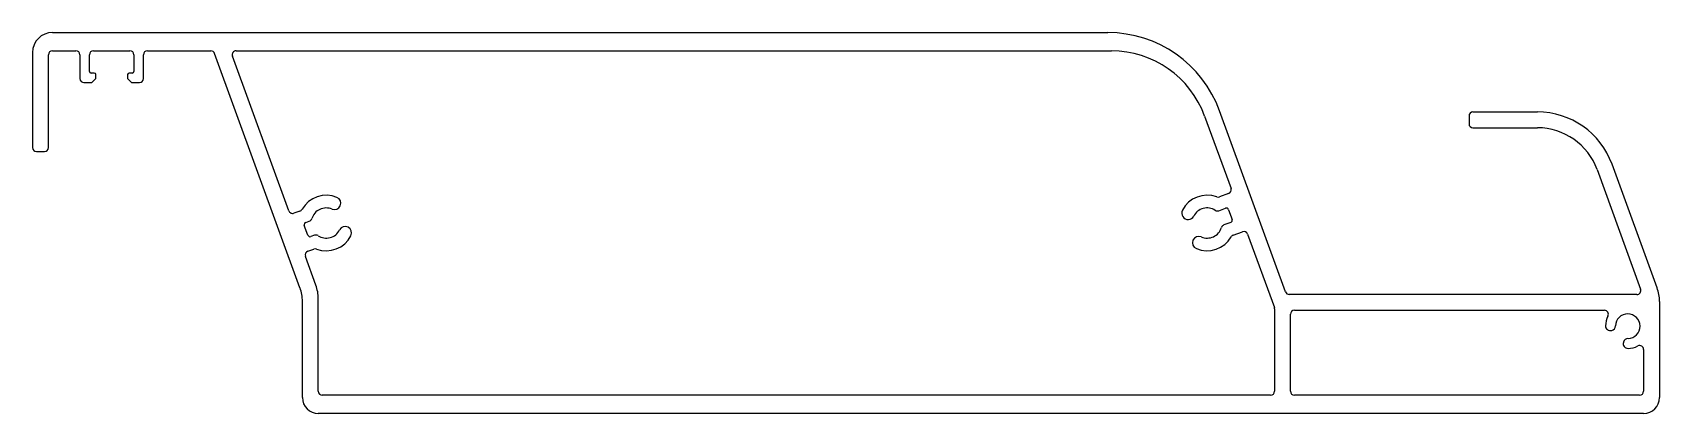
# Model space of a CAD drawing. Extents: x 3269 to 3474, y 667 to 715.
import ezdxf

# ---------------------------------------------------------------- set-up
doc = ezdxf.new("R2010")
doc.units = 0
doc.layers.add('TLUSTA', color=7, linetype='CONTINUOUS')

msp = doc.modelspace()

# ---------------------------------------------------------------- linework, layer by layer
at = {"layer": 'TLUSTA'}
for p, q in [((3271.28, 714.91), (3404.26, 714.91)), ((3268.78, 712.41), (3268.78, 700.41)), ((3270.78, 700.41), (3270.78, 712.11)), ((3271.28, 712.61), (3274.25, 712.61)), ((3274.75, 712.11), (3274.75, 709.11)), ((3275.95, 710.01), (3275.95, 712.11)), ((3276.45, 712.61), (3281.05, 712.61)), ((3281.55, 712.11), (3281.55, 710.01)), ((3282.75, 709.11), (3282.75, 712.11)), ((3283.25, 712.61), (3291.25, 712.61)), ((3302.47, 682.74), (3291.72, 712.28)), ((3301.07, 692.45), (3293.98, 711.94)), ((3294.44, 712.61), (3404.72, 712.61)), ((3276.55, 709.81), (3276.15, 709.81)), ((3276.75, 709.11), (3276.75, 709.61)), ((3280.75, 709.61), (3280.75, 709.11)), ((3281.35, 709.81), (3280.95, 709.81)), ((3275.25, 708.61), (3276.25, 708.61)), ((3276.75, 709.11), (3276.25, 708.61)), ((3280.75, 709.11), (3281.25, 708.61)), ((3281.25, 708.61), (3282.25, 708.61)), ((3416.47, 704.39), (3419.79, 695.26)), ((3426.66, 682.24), (3418.36, 705.04)), ((3449.78, 704.41), (3449.78, 703.41)), ((3450.28, 704.91), (3458.4, 704.91)), ((3450.28, 702.91), (3458.4, 702.91)), ((3269.28, 699.91), (3270.28, 699.91)), ((3465.92, 697.65), (3471.4, 682.58)), ((3473.47, 682.74), (3467.8, 698.33)), ((3419.49, 694.62), (3418.34, 694.19)), ((3302.47, 692.42), (3301.71, 692.15)), ((3303.2, 690.99), (3303.65, 691.15)), ((3418.25, 692.46), (3419.1, 692.77)), ((3419.75, 690.98), (3418.9, 690.67)), ((3419.48, 692.59), (3419.93, 691.37)), ((3303.46, 689.38), (3303.02, 690.6)), ((3304.3, 689.37), (3303.85, 689.2)), ((3420.08, 689.4), (3421.24, 689.82)), ((3421.88, 689.52), (3425.25, 680.27)), ((3303.46, 687.36), (3304.22, 687.63)), ((3304.47, 683.09), (3303.16, 686.71)), ((3302.78, 668.91), (3302.78, 681.03)), ((3304.78, 669.71), (3304.78, 681.38)), ((3470.93, 681.91), (3427.13, 681.91)), ((3473.78, 681.03), (3473.78, 668.91)), ((3425.28, 680.1), (3425.28, 669.71)), ((3427.28, 669.71), (3427.28, 679.41)), ((3427.78, 679.91), (3466.84, 679.91)), ((3467.73, 677.37), (3467.78, 677.38)), ((3469.24, 675.92), (3469.23, 675.87)), ((3471.78, 674.97), (3471.78, 669.71)), ((3424.78, 669.21), (3305.28, 669.21)), ((3471.28, 669.21), (3427.78, 669.21)), ((3471.78, 666.91), (3304.78, 666.91))]:
    msp.add_line(p, q, dxfattribs=at)
for centre, radius, start, end in [((3271.28, 712.41), 2.5, 90, 180), ((3404.26, 699.91), 15, 20, 90), ((3271.28, 712.11), 0.5, 90, 180), ((3274.25, 712.11), 0.5, 0, 90), ((3276.45, 712.11), 0.5, 90, 180), ((3281.05, 712.11), 0.5, 0, 90), ((3283.25, 712.11), 0.5, 90, 180), ((3291.25, 712.11), 0.5, 20, 90), ((3294.44, 712.11), 0.5, 90, 200), ((3404.72, 700.11), 12.5, 20, 90), ((3276.15, 710.01), 0.2, 180, 270), ((3276.55, 709.61), 0.2, 0, 90), ((3280.95, 709.61), 0.2, 90, 180), ((3281.35, 710.01), 0.2, 270, 0), ((3275.25, 709.11), 0.5, 180, 270), ((3282.25, 709.11), 0.5, 270, 0), ((3450.28, 704.41), 0.5, 90, 180), ((3450.28, 703.41), 0.5, 180, 270), ((3458.4, 694.91), 10, 20, 90), ((3458.4, 694.91), 8, 20, 90), ((3269.28, 700.41), 0.5, 180, 270), ((3270.28, 700.41), 0.5, 270, 360), ((3419.32, 695.09), 0.5, 290, 20), ((3305.78, 690.91), 3.5, 67.2353, 150.3149), ((3306.82, 693.4), 0.8, 247.2353, 67.2353), ((3416.78, 690.91), 3.5, 69.6851, 152.7647), ((3418.17, 694.66), 0.5, 249.6851, 290), ((3301.54, 692.62), 0.5, 200, 290), ((3302.3, 692.89), 0.5, 290, 330.3149), ((3303.3, 690.7), 0.3, 110, 200), ((3303.48, 691.62), 0.5, 290, 342.8311), ((3305.78, 690.91), 1.9, 67.2353, 162.8311), ((3414.38, 692.15), 0.8, 152.7647, 332.7647), ((3416.78, 690.91), 1.9, 57.1689, 152.7647), ((3418.08, 692.93), 0.5, 237.1689, 290), ((3419.2, 692.49), 0.3, 20, 110), ((3419.65, 691.27), 0.3, 290, 20), ((3303.75, 689.48), 0.3, 200, 290), ((3304.48, 688.9), 0.5, 57.1689, 110), ((3305.78, 690.91), 3.5, 249.6851, 332.7647), ((3305.78, 690.91), 1.9, 237.1689, 332.7647), ((3308.18, 689.68), 0.8, 332.7647, 152.7647), ((3415.73, 688.42), 0.8, 67.2353, 247.2353), ((3416.78, 690.91), 3.5, 247.2353, 330.3149), ((3416.78, 690.91), 1.9, 247.2353, 342.8311), ((3419.07, 690.2), 0.5, 110, 162.8311), ((3420.25, 688.93), 0.5, 110, 150.3149), ((3421.41, 689.35), 0.5, 20, 110), ((3303.63, 686.89), 0.5, 110, 200), ((3304.39, 687.16), 0.5, 69.6851, 110), ((3297.78, 681.03), 5, 0, 20), ((3299.78, 681.38), 5, 0, 20), ((3468.78, 681.03), 5, 0, 20), ((3427.13, 682.41), 0.5, 200, 270), ((3470.93, 682.41), 0.5, 270, 20), ((3424.78, 680.1), 0.5, 0, 20), ((3427.78, 679.41), 0.5, 90, 180), ((3466.84, 679.41), 0.5, 332.9643, 90), ((3469.78, 677.91), 2.8, 152.9643, 179.1734), ((3469.78, 677.91), 1.55, 271.2047, 178.7953), ((3467.58, 677.95), 0.6, 179.1734, 285), ((3467.63, 677.96), 0.6, 285, 358.7953), ((3469.81, 675.71), 0.6, 165, 270.8266), ((3469.82, 675.76), 0.6, 91.2047, 165), ((3469.78, 677.91), 2.8, 270.8266, 297.0357), ((3471.28, 674.97), 0.5, 0, 117.0357), ((3304.78, 668.91), 2, 180, 270), ((3305.28, 669.71), 0.5, 180, 270), ((3424.78, 669.71), 0.5, 270, 0), ((3427.78, 669.71), 0.5, 180, 270), ((3471.28, 669.71), 0.5, 270, 0), ((3471.78, 668.91), 2, 270, 0)]:
    msp.add_arc(centre, radius, start, end, dxfattribs=at)

doc.saveas('drawing.dxf')
